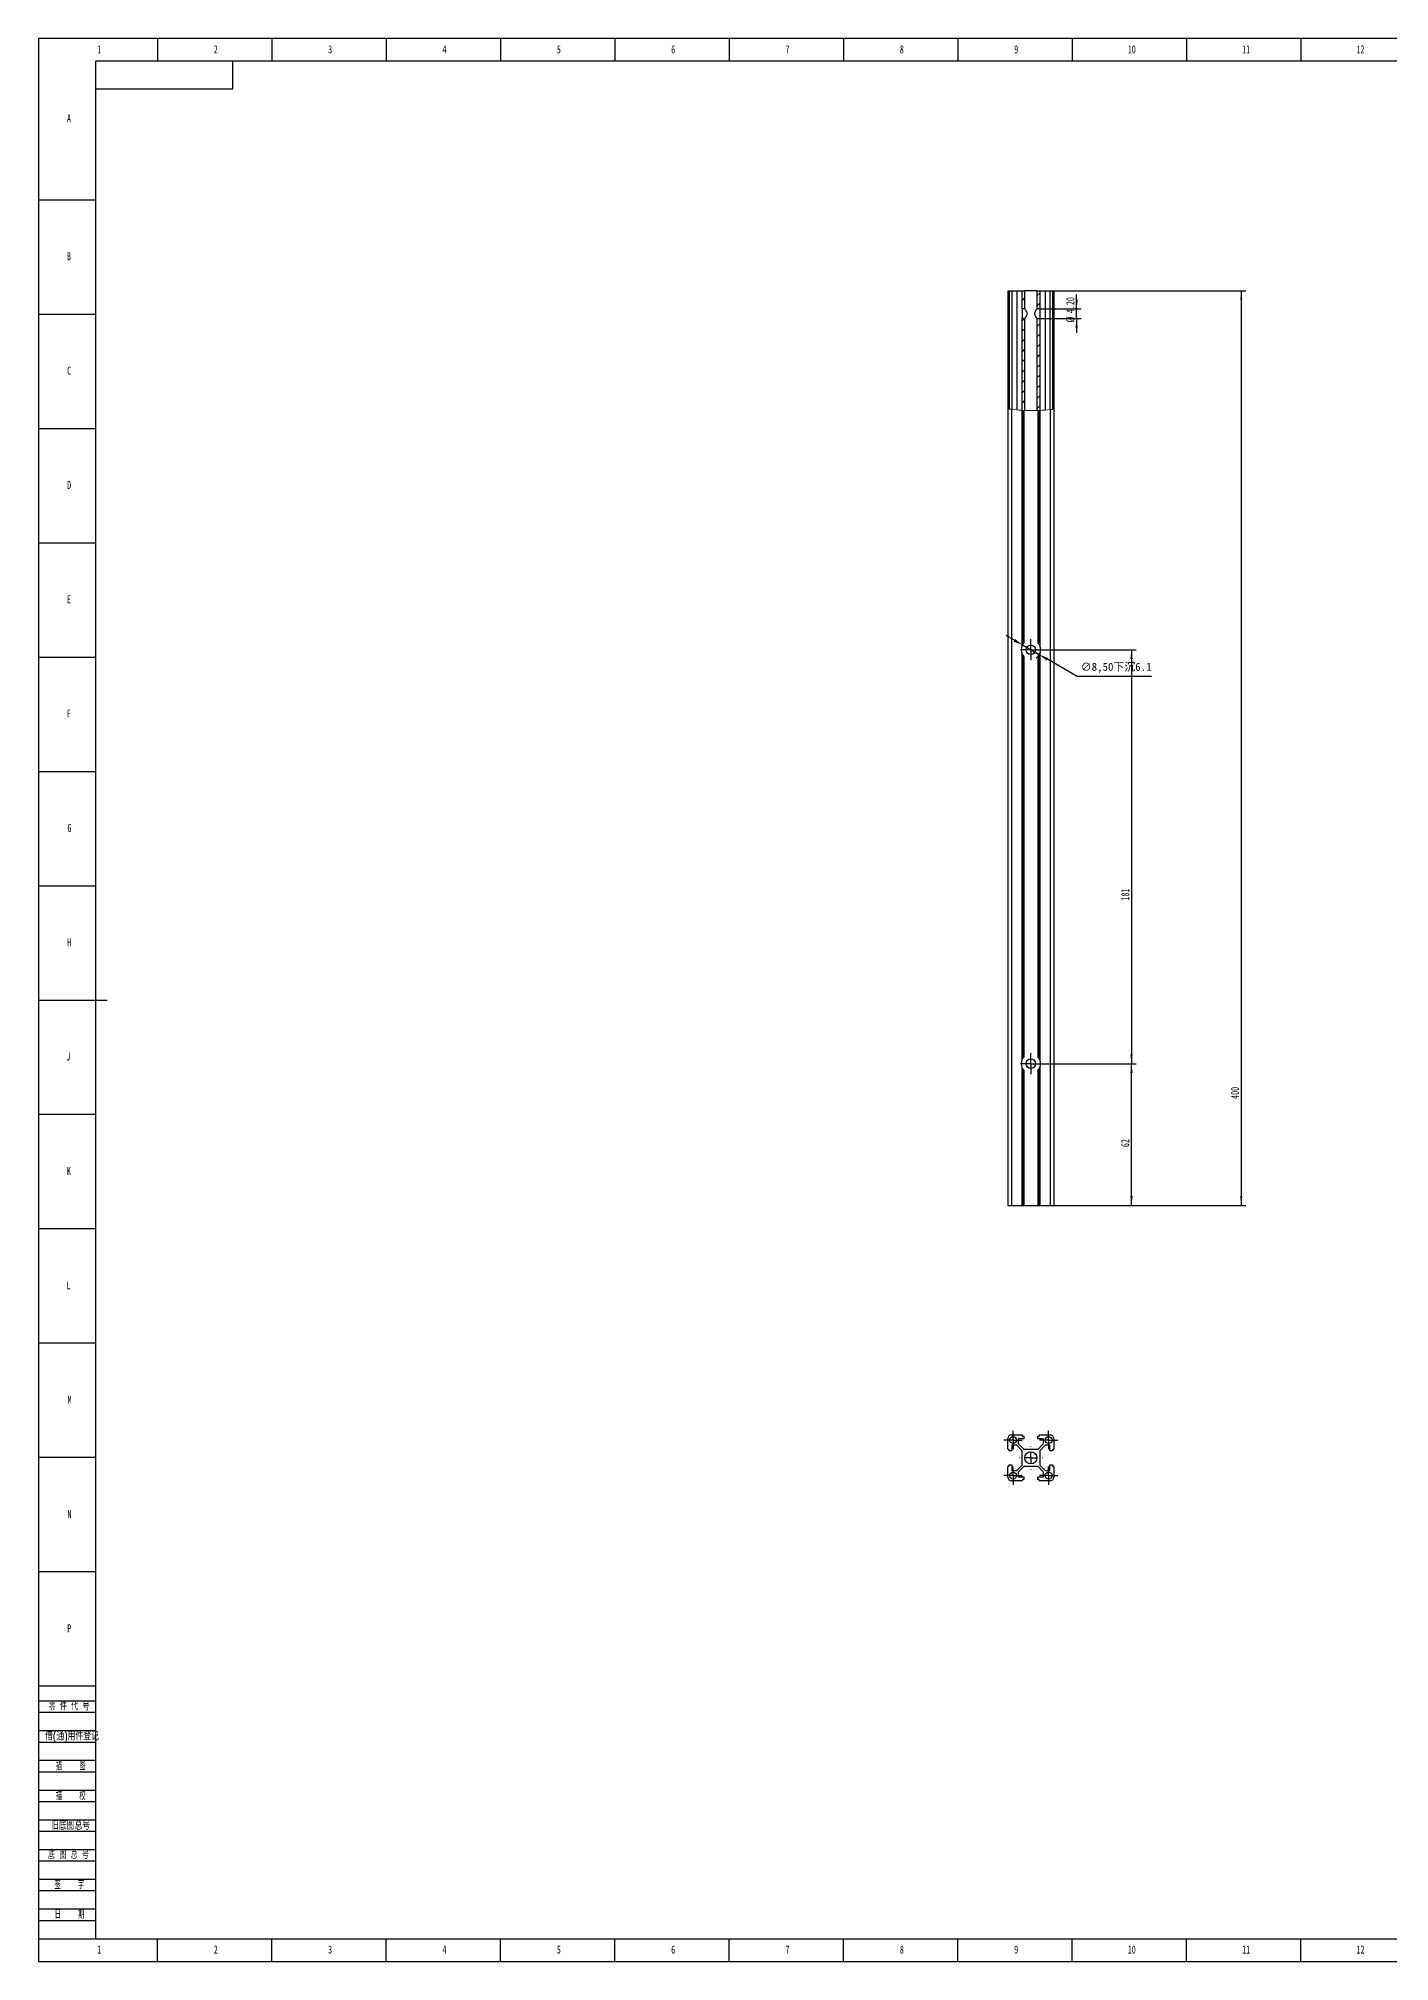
# Model space of a CAD drawing. Header units: millimetres. Extents: x 0 to 1189, y 0 to 841.
# Drawn here: x 0 to 591, y 0 to 841 of the extents above; entities that cross this region are included whole.
import ezdxf

# ---------------------------------------------------------------- set-up
doc = ezdxf.new("R2010")
doc.units = ezdxf.units.MM
doc.header["$PDSIZE"] = -1
for name, color, linetype in [('10', 7, 'Continuous'), ('5', 7, 'Continuous'), ('9', 7, 'Continuous')]:
    doc.layers.add(name, color=color, linetype=linetype)
doc.styles.add('SLDTEXTSTYLE0', font='TXT', dxfattribs={"width": 0.7, "bigfont": 'bigfont'})
doc.styles.add('SLDTEXTSTYLE2', font='TXT', dxfattribs={"width": 0.614286, "bigfont": 'bigfont'})
doc.styles.add('SLDTEXTSTYLE4', font='TXT', dxfattribs={"width": 0.566667, "bigfont": 'bigfont'})
doc.styles.add('SLDTEXTSTYLE5', font='TXT', dxfattribs={"width": 0.7})
doc.dimstyles.new('ISO-25', dxfattribs={"dimtxt": 2.5, "dimasz": 2.5, "dimexe": 1.25, "dimexo": 0.625, "dimtad": 1, "dimtxsty": 'Standard', "dimcen": 2.5, "dimadec": 0, "dimazin": 0, "dimtfac": 1, "dimtmove": 0, "dimatfit": 3, "dimfxl": 1, "dimarcsym": 0})
doc.dimstyles.new('SLDDIMSTYLE0', dxfattribs={"dimtxt": 3.5, "dimasz": 4.08, "dimexe": 0, "dimexo": 0.0625, "dimgap": 0.875, "dimtad": 2, "dimrnd": 1e-09, "dimzin": 12, "dimdsep": 46, "dimtxsty": 'SLDTEXTSTYLE5', "dimsah": 1, "dimcen": 0.09, "dimadec": 0, "dimazin": 3, "dimtfac": 1, "dimtofl": 0, "dimtmove": 0, "dimatfit": 3, "dimfxl": 1, "dimfrac": 2, "dimtolj": 1, "dimtzin": 12, "dimarcsym": 0})
doc.dimstyles.new('SLDDIMSTYLE1', dxfattribs={"dimtxt": 3.5, "dimasz": 4.08, "dimexe": 0, "dimexo": 0.0625, "dimgap": 0.875, "dimtad": 2, "dimrnd": 1e-09, "dimzin": 4, "dimdsep": 46, "dimtxsty": 'SLDTEXTSTYLE5', "dimsah": 1, "dimcen": 0.09, "dimadec": 0, "dimazin": 1, "dimtfac": 1, "dimtmove": 0, "dimatfit": 0, "dimfxl": 1, "dimfrac": 2, "dimtolj": 1, "dimtzin": 12, "dimarcsym": 0})

# ---------------------------------------------------------------- blocks, each defined once
blk = doc.blocks.new('_D')
at = {"layer": '10', "transparency": 16777216}
for p, q in [((443.46, 730.65), (527.96, 730.65)), ((525.96, 730.65), (525.96, 330.65)), ((437.1, 330.65), (527.96, 330.65))]:
    blk.add_line(p, q, dxfattribs=at)
for points in [[(525.96, 730.65), (525.45, 726.57), (526.47, 726.57)], [(525.96, 330.65), (526.47, 334.73), (525.45, 334.73)]]:
    blk.add_solid(points, dxfattribs=at)
at = {"layer": '10', "transparency": 16777216, "insert": (521.45, 377.24), "char_height": 3.5, "attachment_point": 1, "rotation": 90, "style": 'SLDTEXTSTYLE5'}
blk.add_mtext('400', dxfattribs=at)
blk = doc.blocks.new('_D_1')
at = {"layer": '10', "transparency": 16777216}
for p, q in [((453.96, 722.75), (453.96, 729.1)), ((437.81, 722.75), (455.96, 722.75)), ((437.81, 718.55), (455.96, 718.55)), ((453.96, 718.55), (453.96, 722.75)), ((453.96, 718.55), (453.96, 712.2))]:
    blk.add_line(p, q, dxfattribs=at)
for points in [[(453.96, 722.75), (454.47, 726.83), (453.45, 726.83)], [(453.96, 718.55), (453.45, 714.47), (454.47, 714.47)]]:
    blk.add_solid(points, dxfattribs=at)
at = {"layer": '10', "transparency": 16777216, "char_height": 3.5, "attachment_point": 1, "rotation": 90, "style": 'SLDTEXTSTYLE5'}
for s, insert in [('4.20', (449.45, 720.89)), ('%%c', (449.43, 716.77))]:
    blk.add_mtext(s, dxfattribs=dict(at, insert=insert))
blk = doc.blocks.new('_D_2')
at = {"layer": '10', "transparency": 16777216}
for p, q in [((438.56, 573.65), (479.96, 573.65)), ((477.96, 573.65), (477.96, 392.65)), ((438.56, 392.65), (479.96, 392.65))]:
    blk.add_line(p, q, dxfattribs=at)
for points in [[(477.96, 573.65), (477.45, 569.57), (478.47, 569.57)], [(477.96, 392.65), (478.47, 396.73), (477.45, 396.73)]]:
    blk.add_solid(points, dxfattribs=at)
at = {"layer": '10', "transparency": 16777216, "insert": (473.45, 464.03), "char_height": 3.5, "attachment_point": 1, "rotation": 90, "style": 'SLDTEXTSTYLE5'}
blk.add_mtext('181', dxfattribs=at)
blk = doc.blocks.new('_D_3')
at = {"layer": '10', "transparency": 16777216}
for p, q in [((438.56, 392.65), (479.96, 392.65)), ((477.96, 330.65), (477.96, 392.65)), ((442.46, 330.65), (479.96, 330.65))]:
    blk.add_line(p, q, dxfattribs=at)
for points in [[(477.96, 392.65), (477.45, 388.57), (478.47, 388.57)], [(477.96, 330.65), (478.47, 334.73), (477.45, 334.73)]]:
    blk.add_solid(points, dxfattribs=at)
at = {"layer": '10', "transparency": 16777216, "insert": (473.45, 356.18), "char_height": 3.5, "attachment_point": 1, "rotation": 90, "style": 'SLDTEXTSTYLE5'}
blk.add_mtext('62', dxfattribs=at)
blk = doc.blocks.new('SW_CENTERMARKSYMBOL_0')
at = {"layer": '10', "color": 0}
for p, q in [((-2.5, 0), (-4.6, 0)), ((0, 0), (-2.5, 0)), ((0, 2.5), (0, 4.6)), ((0, 0), (0, 2.5)), ((0, 0), (0, -2.5)), ((0, 0), (2.5, 0)), ((2.5, 0), (4.6, 0)), ((0, -2.5), (0, -4.6))]:
    blk.add_line(p, q, dxfattribs=at)
blk = doc.blocks.new('SW_CENTERMARKSYMBOL_1')
at = {"layer": '10', "color": 0}
for p, q in [((-2.5, 0), (-4.6, 0)), ((0, 0), (-2.5, 0)), ((0, 2.5), (0, 4.6)), ((0, 0), (0, 2.5)), ((0, 0), (0, -2.5)), ((0, 0), (2.5, 0)), ((2.5, 0), (4.6, 0)), ((0, -2.5), (0, -4.6))]:
    blk.add_line(p, q, dxfattribs=at)
blk = doc.blocks.new('SW_CENTERMARKSYMBOL_3')
at = {"layer": '10', "color": 0}
for p, q in [((-5, 0), (-5.15, 0)), ((0, 0), (-2.5, 0)), ((0, 5), (0, 5.15)), ((0, 0), (0, 2.5)), ((0, 0), (0, -2.5)), ((0, 0), (2.5, 0)), ((5, 0), (5.15, 0)), ((0, -5), (0, -5.15))]:
    blk.add_line(p, q, dxfattribs=at)
blk = doc.blocks.new('SW_CENTERMARKSYMBOL_4')
at = {"layer": '10', "color": 0}
for p, q in [((-2.5, 0), (-4, 0)), ((0, 0), (-2.5, 0)), ((0, 2.5), (0, 4)), ((0, 0), (0, 2.5)), ((0, 0), (0, -2.5)), ((0, 0), (2.5, 0)), ((2.5, 0), (4, 0)), ((0, -2.5), (0, -4))]:
    blk.add_line(p, q, dxfattribs=at)
blk = doc.blocks.new('SW_CENTERMARKSYMBOL_5')
at = {"layer": '10', "color": 0}
for p, q in [((-2.5, 0), (-4, 0)), ((0, 0), (-2.5, 0)), ((0, 2.5), (0, 4)), ((0, 0), (0, 2.5)), ((0, 0), (0, -2.5)), ((0, 0), (2.5, 0)), ((2.5, 0), (4, 0)), ((0, -2.5), (0, -4))]:
    blk.add_line(p, q, dxfattribs=at)
blk = doc.blocks.new('SW_CENTERMARKSYMBOL_6')
at = {"layer": '10', "color": 0}
for p, q in [((-2.5, 0), (-4, 0)), ((0, 0), (-2.5, 0)), ((0, 2.5), (0, 4)), ((0, 0), (0, 2.5)), ((0, 0), (0, -2.5)), ((0, 0), (2.5, 0)), ((2.5, 0), (4, 0)), ((0, -2.5), (0, -4))]:
    blk.add_line(p, q, dxfattribs=at)
blk = doc.blocks.new('SW_CENTERMARKSYMBOL_7')
at = {"layer": '10', "color": 0}
for p, q in [((-2.5, 0), (-4, 0)), ((0, 0), (-2.5, 0)), ((0, 2.5), (0, 4)), ((0, 0), (0, 2.5)), ((0, 0), (0, -2.5)), ((0, 0), (2.5, 0)), ((2.5, 0), (4, 0)), ((0, -2.5), (0, -4))]:
    blk.add_line(p, q, dxfattribs=at)
blk = doc.blocks.new('*D16')
at = {"color": 0, "lineweight": -2, "transparency": 16777216}
for p, q in [((426.74, 577.8), (423.2, 579.84)), ((430.27, 575.77), (437.64, 571.53)), ((454.24, 561.97), (441.18, 569.49)), ((486.77, 561.97), (454.24, 561.97))]:
    blk.add_line(p, q, dxfattribs=at)
blk.add_arc((433.96, 573.65), 4.25, 303.11372, 336.58449, dxfattribs=at)
at = {"color": 0, "transparency": 16777216}
for points in [[(427.08, 578.39), (426.4, 577.21), (430.27, 575.77)], [(441.52, 570.08), (440.84, 568.9), (437.64, 571.53)]]:
    blk.add_solid(points, dxfattribs=at)
at = {"layer": 'Defpoints', "color": 0, "transparency": 16777216}
for p in [(430.27, 575.77), (437.64, 571.53)]:
    blk.add_point(p, dxfattribs=at)
at = {"color": 0, "transparency": 16777216, "insert": (471.27, 565.76), "char_height": 3.5, "attachment_point": 5}
blk.add_mtext('∅8,50{\\fSimSun|b0|i0|c134|p2;下沉}6.1', dxfattribs=at)

msp = doc.modelspace()

# ---------------------------------------------------------------- hatches: boundary and pattern name
at = {"layer": '10', "linetype": 'Continuous', "lineweight": 18}
h = msp.add_hatch(dxfattribs=at)
h.set_pattern_fill('ANSI31', color=256, angle=3e-322, style=0)
h.paths.add_polyline_path([(430.107, 730.648), (430.107, 722.748), (431.307, 722.748), (431.307, 730.648)], flags=0)
h = msp.add_hatch(dxfattribs=at)
h.set_pattern_fill('ANSI31', color=256, angle=3e-322, style=0)
h.paths.add_polyline_path([(436.607, 730.648), (436.607, 722.748), (437.807, 722.748), (437.807, 730.648)], flags=0)
h = msp.add_hatch(dxfattribs=at)
h.set_pattern_fill('ANSI31', color=256, angle=3e-322, style=0)
edge = h.paths.add_edge_path(flags=0)
edge.add_spline(control_points=[(430.107, 678.397), (430.507, 678.372), (430.907, 678.35), (431.307, 678.331)], knot_values=[0.3822441, 0.3822441, 0.3822441, 0.3822441, 0.3859045, 0.3859045, 0.3859045, 0.3859045], weights=[1, 1, 1, 1], degree=3, periodic=0)
edge.add_line((431.307, 678.331), (431.307, 718.548))
edge.add_line((431.307, 718.548), (430.107, 718.548))
edge.add_line((430.107, 718.548), (430.107, 678.397))
h = msp.add_hatch(dxfattribs=at)
h.set_pattern_fill('ANSI31', color=256, angle=3e-322, style=0)
edge = h.paths.add_edge_path(flags=0)
edge.add_line((437.807, 718.548), (436.607, 718.548))
edge.add_line((436.607, 718.548), (436.607, 678.274))
edge.add_spline(control_points=[(436.607, 678.274), (437.007, 678.285), (437.407, 678.299), (437.807, 678.316)], knot_values=[0.4020259, 0.4020259, 0.4020259, 0.4020259, 0.4056757, 0.4056757, 0.4056757, 0.4056757], weights=[1, 1, 1, 1], degree=3, periodic=0)
edge.add_line((437.807, 678.316), (437.807, 718.548))

# ---------------------------------------------------------------- linework, layer by layer
at = {"color": 7, "linetype": 'Continuous', "lineweight": 25}
for p, q in [((423.957, 730.648), (423.957, 679.042)), ((423.957, 730.648), (424.257, 730.648)), ((424.257, 730.648), (424.457, 730.648)), ((424.257, 730.648), (424.257, 678.998)), ((424.457, 730.648), (424.457, 678.97)), ((424.457, 730.648), (425.657, 730.648)), ((425.657, 730.648), (425.657, 678.819)), ((425.657, 730.648), (427.75, 730.648)), ((427.75, 730.648), (427.75, 678.62)), ((427.75, 730.648), (430.107, 730.648)), ((430.107, 730.648), (431.307, 730.648)), ((430.107, 722.748), (430.107, 730.648)), ((431.307, 722.748), (431.307, 730.648)), ((436.607, 730.648), (431.307, 730.648)), ((436.607, 730.648), (436.607, 722.748)), ((436.607, 730.648), (437.807, 730.648)), ((437.807, 730.648), (437.807, 722.748)), ((437.807, 730.648), (440.164, 730.648)), ((440.164, 730.648), (440.164, 678.498)), ((440.164, 730.648), (442.257, 730.648)), ((442.257, 730.648), (442.257, 678.662)), ((442.257, 730.648), (443.457, 730.648)), ((443.457, 730.648), (443.457, 678.798)), ((443.457, 730.648), (443.657, 730.648)), ((443.657, 730.648), (443.957, 730.648)), ((443.657, 730.648), (443.657, 678.824)), ((443.957, 730.648), (443.957, 678.864)), ((431.307, 722.748), (430.107, 722.748)), ((430.107, 722.748), (430.107, 718.548)), ((430.107, 718.548), (431.307, 718.548)), ((430.107, 678.397), (430.107, 718.548)), ((431.307, 678.331), (431.307, 718.548)), ((437.807, 722.748), (436.607, 722.748)), ((436.607, 718.548), (436.607, 678.274)), ((436.607, 718.548), (437.807, 718.548)), ((437.807, 722.748), (437.807, 718.548)), ((437.807, 718.548), (437.807, 678.316)), ((423.957, 679.042), (423.957, 330.648)), ((425.457, 678.838), (425.457, 330.648)), ((430.057, 678.401), (430.057, 575.337)), ((430.357, 678.382), (430.357, 575.907)), ((430.857, 678.354), (430.857, 576.555)), ((437.057, 678.287), (437.057, 576.555)), ((437.557, 678.306), (437.557, 575.907)), ((437.857, 678.318), (437.857, 575.337)), ((442.457, 678.677), (442.457, 330.648)), ((443.957, 678.864), (443.957, 330.648)), ((430.057, 571.959), (430.057, 394.337)), ((437.857, 571.959), (437.857, 394.337)), ((430.357, 571.389), (430.357, 394.907)), ((430.857, 570.74), (430.857, 395.555)), ((437.057, 570.74), (437.057, 395.555)), ((437.557, 571.389), (437.557, 394.907)), ((430.057, 390.959), (430.057, 330.648)), ((430.357, 390.389), (430.357, 330.648)), ((430.857, 389.74), (430.857, 330.648)), ((437.057, 389.74), (437.057, 330.648)), ((437.557, 390.389), (437.557, 330.648)), ((437.857, 390.959), (437.857, 330.648)), ((423.957, 330.648), (425.457, 330.648)), ((425.457, 330.648), (430.057, 330.648)), ((430.057, 330.648), (430.357, 330.648)), ((430.357, 330.648), (430.857, 330.648)), ((430.857, 330.648), (437.057, 330.648)), ((437.057, 330.648), (437.557, 330.648)), ((437.557, 330.648), (437.857, 330.648)), ((437.857, 330.648), (442.457, 330.648)), ((442.457, 330.648), (443.957, 330.648)), ((423.957, 224.171), (423.957, 228.771)), ((425.457, 230.271), (430.057, 230.271)), ((430.857, 228.571), (428.457, 228.571)), ((428.457, 228.571), (428.457, 226.478)), ((430.357, 229.971), (430.357, 229.771)), ((430.357, 229.771), (430.857, 229.771)), ((430.857, 229.771), (430.857, 228.571)), ((437.057, 228.571), (437.057, 229.771)), ((437.057, 229.771), (437.557, 229.771)), ((439.457, 228.571), (437.057, 228.571)), ((437.557, 229.771), (437.557, 229.971)), ((437.857, 230.271), (442.457, 230.271)), ((439.457, 226.478), (439.457, 228.571)), ((443.957, 228.771), (443.957, 224.171)), ((424.457, 223.871), (424.257, 223.871)), ((424.457, 223.371), (424.457, 223.871)), ((425.657, 223.371), (424.457, 223.371)), ((427.75, 225.771), (425.657, 225.771)), ((425.657, 225.771), (425.657, 223.371)), ((430.107, 223.414), (427.75, 225.771)), ((428.457, 226.478), (430.814, 224.121)), ((430.107, 217.128), (430.107, 223.414)), ((430.814, 224.121), (437.1, 224.121)), ((437.1, 224.121), (439.457, 226.478)), ((440.164, 225.771), (437.807, 223.414)), ((437.807, 223.414), (437.807, 217.128)), ((442.257, 225.771), (440.164, 225.771)), ((442.257, 223.371), (442.257, 225.771)), ((443.457, 223.371), (442.257, 223.371)), ((443.457, 223.871), (443.457, 223.371)), ((443.657, 223.871), (443.457, 223.871)), ((423.957, 211.771), (423.957, 216.371)), ((424.257, 216.671), (424.457, 216.671)), ((424.457, 216.671), (424.457, 217.171)), ((424.457, 217.171), (425.657, 217.171)), ((430.057, 210.271), (425.457, 210.271)), ((425.657, 217.171), (425.657, 214.771)), ((425.657, 214.771), (427.75, 214.771)), ((427.75, 214.771), (430.107, 217.128)), ((430.814, 216.421), (428.457, 214.064)), ((428.457, 214.064), (428.457, 211.971)), ((428.457, 211.971), (430.857, 211.971)), ((430.357, 210.771), (430.357, 210.571)), ((430.857, 210.771), (430.357, 210.771)), ((437.1, 216.421), (430.814, 216.421)), ((430.857, 211.971), (430.857, 210.771)), ((437.057, 211.971), (439.457, 211.971)), ((437.057, 210.771), (437.057, 211.971)), ((437.557, 210.771), (437.057, 210.771)), ((439.457, 214.064), (437.1, 216.421)), ((437.557, 210.571), (437.557, 210.771)), ((437.807, 217.128), (440.164, 214.771)), ((442.457, 210.271), (437.857, 210.271)), ((439.457, 211.971), (439.457, 214.064)), ((440.164, 214.771), (442.257, 214.771)), ((442.257, 217.171), (443.457, 217.171)), ((442.257, 214.771), (442.257, 217.171)), ((443.457, 217.171), (443.457, 216.671)), ((443.457, 216.671), (443.657, 216.671)), ((443.957, 216.371), (443.957, 211.771))]:
    msp.add_line(p, q, dxfattribs=at)
at = {"color": 7, "linetype": 'Continuous'}
for q in [(433.803, 220.271), (433.957, 220.58)]:
    msp.add_line((433.957, 220.271), q, dxfattribs=at)
at = {"color": 7, "linetype": 'Continuous', "lineweight": 25}
for centre, radius in [((433.957, 573.648), 2.1), ((433.957, 392.648), 2.1), ((426.207, 228.021), 1.5), ((441.707, 228.021), 1.5), ((433.957, 220.271), 2.65), ((426.207, 212.521), 1.5), ((441.707, 212.521), 1.5)]:
    msp.add_circle(centre, radius, dxfattribs=at)
for centre, radius, start, end in [((433.957, 573.648), 4.25, 156.584486, 203.415514), ((433.957, 573.648), 4.25, 136.837103, 147.893197), ((433.957, 573.648), 4.25, 32.106803, 43.162897), ((433.957, 573.648), 4.25, 336.584486, 23.415514), ((433.957, 573.648), 4.25, 212.106803, 223.162897), ((433.957, 573.648), 4.25, 316.837103, 327.893197), ((433.957, 392.648), 4.25, 136.837103, 147.893197), ((433.957, 392.648), 4.25, 32.106803, 43.162897), ((433.957, 392.648), 4.25, 156.584486, 203.415514), ((433.957, 392.648), 4.25, 212.106803, 223.162897), ((433.957, 392.648), 4.25, 316.837103, 327.893197), ((433.957, 392.648), 4.25, 336.584486, 23.415514), ((425.457, 228.771), 1.5, 90, 180), ((430.057, 229.971), 0.3, 0, 90), ((437.857, 229.971), 0.3, 90, 180), ((442.457, 228.771), 1.5, 360, 90), ((424.257, 224.171), 0.3, 180, 270), ((443.657, 224.171), 0.3, 270, 0), ((424.257, 216.371), 0.3, 90, 180), ((425.457, 211.771), 1.5, 180, 270), ((430.057, 210.571), 0.3, 270, 0), ((437.857, 210.571), 0.3, 180, 270), ((442.457, 211.771), 1.5, 270, 0), ((443.657, 216.371), 0.3, 0, 90)]:
    msp.add_arc(centre, radius, start, end, dxfattribs=at)
for points, knots in [([(431.307, 718.548), (431.307, 718.548), (431.319, 718.563), (431.366, 718.622), (431.4, 718.665), (431.485, 718.777), (431.535, 718.843), (431.647, 718.996), (431.708, 719.082), (431.896, 719.362), (432.032, 719.58), (432.2, 719.949), (432.25, 720.082), (432.32, 720.358), (432.341, 720.505), (432.341, 720.795), (432.32, 720.941), (432.249, 721.217), (432.199, 721.347), (432.03, 721.719), (431.897, 721.933), (431.643, 722.309), (431.529, 722.461), (431.4, 722.629), (431.366, 722.673), (431.32, 722.732), (431.307, 722.748), (431.307, 722.748)], [0, 0, 0, 0, 0.0625, 0.0625, 0.125, 0.125, 0.1875, 0.1875, 0.25, 0.25, 0.375, 0.375, 0.4375, 0.4375, 0.5, 0.5, 0.5625, 0.5625, 0.625, 0.625, 0.75, 0.75, 0.875, 0.875, 0.9375, 0.9375, 1, 1, 1, 1]), ([(436.607, 722.748), (436.607, 722.748), (436.595, 722.732), (436.549, 722.674), (436.514, 722.63), (436.43, 722.519), (436.379, 722.452), (436.267, 722.299), (436.207, 722.214), (436.081, 722.028), (436.016, 721.926), (435.889, 721.709), (435.827, 721.594), (435.715, 721.349), (435.665, 721.216), (435.594, 720.939), (435.573, 720.792), (435.573, 720.502), (435.594, 720.356), (435.665, 720.08), (435.714, 719.949), (435.884, 719.576), (436.018, 719.362), (436.208, 719.08), (436.268, 718.996), (436.378, 718.844), (436.429, 718.777), (436.514, 718.666), (436.548, 718.622), (436.595, 718.563), (436.607, 718.548), (436.607, 718.548)], [0, 0, 0, 0, 0.0625, 0.0625, 0.125, 0.125, 0.1875, 0.1875, 0.25, 0.25, 0.3125, 0.3125, 0.375, 0.375, 0.4375, 0.4375, 0.5, 0.5, 0.5625, 0.5625, 0.625, 0.625, 0.75, 0.75, 0.8125, 0.8125, 0.875, 0.875, 0.9375, 0.9375, 1, 1, 1, 1]), ([(430.357, 575.907), (430.357, 575.907), (430.351, 575.898), (430.334, 575.869), (430.322, 575.849), (430.282, 575.784), (430.253, 575.732), (430.165, 575.57), (430.108, 575.454), (430.057, 575.337)], [0, 0, 0, 0, 0.125, 0.125, 0.25, 0.25, 0.5, 0.5, 1, 1, 1, 1]), ([(430.057, 571.959), (430.108, 571.841), (430.165, 571.725), (430.253, 571.563), (430.283, 571.511), (430.335, 571.424), (430.357, 571.389), (430.357, 571.389)], [0, 0, 0, 0, 0.5, 0.5, 0.75, 0.75, 1, 1, 1, 1]), ([(437.857, 575.337), (437.806, 575.454), (437.749, 575.57), (437.662, 575.732), (437.632, 575.784), (437.58, 575.871), (437.557, 575.907), (437.557, 575.907)], [0, 0, 0, 0, 0.5, 0.5, 0.75, 0.75, 1, 1, 1, 1]), ([(437.557, 571.389), (437.557, 571.389), (437.579, 571.424), (437.632, 571.512), (437.661, 571.563), (437.749, 571.725), (437.806, 571.841), (437.857, 571.959)], [0, 0, 0, 0, 0.25, 0.25, 0.5, 0.5, 1, 1, 1, 1]), ([(430.357, 394.907), (430.357, 394.907), (430.351, 394.898), (430.334, 394.869), (430.322, 394.849), (430.282, 394.784), (430.253, 394.732), (430.165, 394.57), (430.108, 394.454), (430.057, 394.337)], [0, 0, 0, 0, 0.125, 0.125, 0.25, 0.25, 0.5, 0.5, 1, 1, 1, 1]), ([(430.057, 390.959), (430.108, 390.841), (430.165, 390.725), (430.253, 390.563), (430.283, 390.511), (430.335, 390.424), (430.357, 390.389), (430.357, 390.389)], [0, 0, 0, 0, 0.5, 0.5, 0.75, 0.75, 1, 1, 1, 1]), ([(437.857, 394.337), (437.806, 394.454), (437.749, 394.57), (437.662, 394.732), (437.632, 394.784), (437.58, 394.871), (437.557, 394.907), (437.557, 394.907)], [0, 0, 0, 0, 0.5, 0.5, 0.75, 0.75, 1, 1, 1, 1]), ([(437.557, 390.389), (437.557, 390.389), (437.579, 390.424), (437.632, 390.512), (437.661, 390.563), (437.749, 390.725), (437.806, 390.841), (437.857, 390.959)], [0, 0, 0, 0, 0.25, 0.25, 0.5, 0.5, 1, 1, 1, 1])]:
    msp.add_open_spline(points, degree=3, knots=knots, dxfattribs=at)
at = {"color": 7, "linetype": 'Continuous', "lineweight": 18}
for points, knots in [([(425.457, 678.838), (425.358, 678.85), (425.261, 678.862), (425.07, 678.887), (424.976, 678.9), (424.794, 678.924), (424.708, 678.936), (424.546, 678.958), (424.468, 678.969), (424.26, 678.998), (424.148, 679.014), (423.997, 679.036), (423.957, 679.042), (423.957, 679.042)], [0, 0, 0, 0, 0.125, 0.125, 0.25, 0.25, 0.375, 0.375, 0.5, 0.5, 0.75, 0.75, 1, 1, 1, 1]), ([(430.357, 678.382), (430.357, 678.382), (430.324, 678.384), (430.214, 678.391), (430.136, 678.395), (430.057, 678.401)], [0, 0, 0, 0, 0.5, 0.5, 1, 1, 1, 1]), ([(437.857, 678.318), (437.778, 678.315), (437.7, 678.311), (437.59, 678.307), (437.557, 678.306), (437.557, 678.306)], [0, 0, 0, 0, 0.5, 0.5, 1, 1, 1, 1]), ([(443.957, 678.864), (443.957, 678.864), (443.947, 678.863), (443.909, 678.858), (443.88, 678.854), (443.804, 678.844), (443.758, 678.837), (443.649, 678.823), (443.585, 678.815), (443.378, 678.788), (443.211, 678.767), (442.851, 678.723), (442.655, 678.7), (442.457, 678.677)], [0, 0, 0, 0, 0.125, 0.125, 0.25, 0.25, 0.375, 0.375, 0.5, 0.5, 0.75, 0.75, 1, 1, 1, 1])]:
    msp.add_open_spline(points, degree=3, knots=knots, dxfattribs=at)
for points in [[(425.457, 678.838), (426.98, 678.646), (428.516, 678.499), (430.057, 678.401)], [(430.357, 678.382), (430.524, 678.372), (430.69, 678.362), (430.857, 678.354)], [(430.814, 678.356), (432.904, 678.243), (435.004, 678.219), (437.1, 678.289)], [(437.057, 678.287), (437.224, 678.293), (437.39, 678.299), (437.557, 678.306)], [(437.857, 678.318), (439.395, 678.386), (440.93, 678.505), (442.457, 678.677)]]:
    msp.add_open_spline(points, degree=3, dxfattribs=at)
at = {"color": 7, "linetype": 'Continuous'}
msp.add_point((433.957, 220.271), dxfattribs=at)
at = {"layer": '5', "color": 7}
for p, q in [((1189, 841), (0, 841)), ((0, 841), (0, 0)), ((0, 114), (25, 114)), ((0, 109), (25, 109)), ((0, 101), (25, 101)), ((0, 96), (25, 96)), ((0, 88), (25, 88)), ((0, 83), (25, 83)), ((0, 75), (25, 75)), ((0, 70), (25, 70)), ((0, 62), (25, 62)), ((0, 57), (25, 57)), ((0, 49), (25, 49)), ((0, 44), (25, 44)), ((0, 36), (25, 36)), ((0, 31), (25, 31)), ((0, 23), (25, 23)), ((0, 18), (25, 18)), ((0, 0), (1189, 0))]:
    msp.add_line(p, q, dxfattribs=at)
at = {"layer": '5'}
for p, q in [((52, 841), (52, 831.05)), ((102, 841), (102, 831.05)), ((152, 841), (152, 831.05)), ((202, 841), (202, 831.05)), ((252, 841), (252, 831.05)), ((302, 841), (302, 831.05)), ((352, 841), (352, 831.05)), ((402, 841), (402, 831.05)), ((452, 841), (452, 831.05)), ((502, 841), (502, 831.05)), ((552, 841), (552, 831.05)), ((0, 770.5), (25, 770.5)), ((0, 720.5), (25, 720.5)), ((0, 670.5), (25, 670.5)), ((0, 620.5), (25, 620.5)), ((0, 570.5), (25, 570.5)), ((0, 520.5), (25, 520.5)), ((0, 470.5), (25, 470.5)), ((0, 370.5), (25, 370.5)), ((0, 320.5), (25, 320.5)), ((0, 270.5), (25, 270.5)), ((0, 220.5), (25, 220.5)), ((0, 170.5), (25, 170.5)), ((0, 120.5), (25, 120.5)), ((52, 0), (52, 10)), ((102, 0), (102, 10)), ((152, 0), (152, 10)), ((202, 0), (202, 10)), ((252, 0), (252, 10)), ((302, 0), (302, 10)), ((352, 0), (352, 10)), ((402, 0), (402, 10)), ((452, 0), (452, 10)), ((502, 0), (502, 10)), ((552, 0), (552, 10))]:
    msp.add_line(p, q, dxfattribs=at)
at = {"layer": '5', "color": 7, "lineweight": 25}
for p, q in [((1179, 831.05), (25, 831.05)), ((25, 831.05), (25, 10)), ((85, 819), (85, 831)), ((25, 819), (85, 819)), ((0, 10), (1179, 10))]:
    msp.add_line(p, q, dxfattribs=at)
at = {"layer": '5', "lineweight": 25}
msp.add_line((0, 420.5), (30, 420.5), dxfattribs=at)

# ---------------------------------------------------------------- block references
at = {"layer": '10'}
for name, p in [('SW_CENTERMARKSYMBOL_0', (433.957, 573.648)), ('SW_CENTERMARKSYMBOL_1', (433.957, 392.648)), ('SW_CENTERMARKSYMBOL_5', (426.207, 228.021)), ('SW_CENTERMARKSYMBOL_4', (441.707, 228.021)), ('SW_CENTERMARKSYMBOL_3', (433.957, 220.271)), ('SW_CENTERMARKSYMBOL_6', (426.207, 212.521)), ('SW_CENTERMARKSYMBOL_7', (441.707, 212.521))]:
    msp.add_blockref(name, p, dxfattribs=at)

# ---------------------------------------------------------------- texts
at = {"layer": '10', "char_height": 3.5, "attachment_point": 2, "style": 'SLDTEXTSTYLE5'}
for s, insert in [('1', (26.544, 837.992)), ('2', (77.544, 837.992)), ('3', (127.544, 837.992)), ('4', (177.544, 837.992)), ('5', (227.544, 837.992)), ('6', (277.547, 837.992)), ('7', (327.547, 837.992)), ('8', (377.547, 837.992)), ('9', (427.547, 837.992)), ('10', (478.089, 837.992)), ('11', (528.089, 837.992)), ('12', (578.089, 837.992)), ('A', (13.32, 807.809)), ('B', (13.32, 747.492)), ('C', (13.427, 697.492)), ('D', (13.43, 647.492)), ('E', (13.318, 597.492)), ('F', (13.224, 547.492)), ('G', (13.539, 497.492)), ('H', (13.43, 447.492)), ('J', (13.015, 397.492)), ('K', (13.32, 347.492)), ('L', (13.181, 297.492)), ('M', (13.597, 247.492)), ('N', (13.549, 197.492)), ('P', (13.444, 147.492)), ('1', (26.544, 6.992)), ('2', (77.544, 6.992)), ('3', (127.544, 6.992)), ('4', (177.544, 6.992)), ('5', (227.544, 6.992)), ('6', (277.547, 6.992)), ('7', (327.547, 6.992)), ('8', (377.547, 6.992)), ('9', (427.547, 6.992)), ('10', (478.089, 6.992)), ('11', (528.089, 6.992)), ('12', (578.089, 6.992))]:
    msp.add_mtext(s, dxfattribs=dict(at, insert=insert))
at = {"layer": '9', "color": 7, "char_height": 3.5}
for s, insert, attachment_point, style in [('零 件 代 号', (4.482, 113.36), 1, 'SLDTEXTSTYLE2'), ('借(通)用件登记', (2.933, 100.276), 1, 'SLDTEXTSTYLE0'), ('描    图', (14.133, 87.176), 2, 'SLDTEXTSTYLE4'), ('描    校', (14.101, 74.137), 2, 'SLDTEXTSTYLE4'), ('旧底图总号', (5.459, 61.201), 1, 'SLDTEXTSTYLE0'), ('底 图 总 号', (4.212, 48.433), 1, 'SLDTEXTSTYLE2'), ('签    字', (13.487, 35.193), 2, 'SLDTEXTSTYLE4'), ('日    期', (13.564, 22.233), 2, 'SLDTEXTSTYLE4')]:
    msp.add_mtext(s, dxfattribs=dict(at, insert=insert, attachment_point=attachment_point, style=style))

# ---------------------------------------------------------------- dimensions: what is measured, and where the dimension line sits
dim = msp.add_diameter_dim_2p(p1=(430.274, 575.768), p2=(437.64, 571.528), text='<>{\\fSimSun|b0|i0|c134|p2;下沉}6.1', dimstyle='ISO-25', override={"dimtxt": 3.5, "dimasz": 4.08, "dimexe": 2, "dimexo": 0, "dimgap": 1.524, "dimtih": 1, "dimtoh": 1, "dimzin": 0, "dimadec": 2, "dimtzin": 0})
dim.commit()
dim.dimension.update_dxf_attribs({"geometry": '*D16', "text_midpoint": (471.269, 561.974), "dimtype": 163})
at = {"layer": '10'}
for base, p1, p2, picture, middle in [((525.957, 330.648), (443.457, 730.648), (437.1, 330.648), '_D', (525.957, 379.546)), ((477.957, 392.648), (438.557, 573.648), (438.557, 392.648), '_D_2', (477.957, 466.331)), ((477.957, 392.648), (442.457, 330.648), (438.557, 392.648), '_D_3', (477.957, 357.718))]:
    dim = msp.add_linear_dim(base=base, p1=p1, p2=p2, angle=90, dimstyle='SLDDIMSTYLE0', dxfattribs=at)
    dim.commit()
    dim.dimension.update_dxf_attribs({"geometry": picture, "text_midpoint": middle, "dimtype": 160})
dim = msp.add_linear_dim(base=(453.957, 722.748), p1=(437.807, 718.548), p2=(437.807, 722.748), angle=90, text='%%c<>', dimstyle='SLDDIMSTYLE1', dxfattribs=at)
dim.commit()
dim.dimension.update_dxf_attribs({"geometry": '_D_1', "text_midpoint": (453.957, 721.9), "dimtype": 160})

doc.saveas('drawing.dxf')
